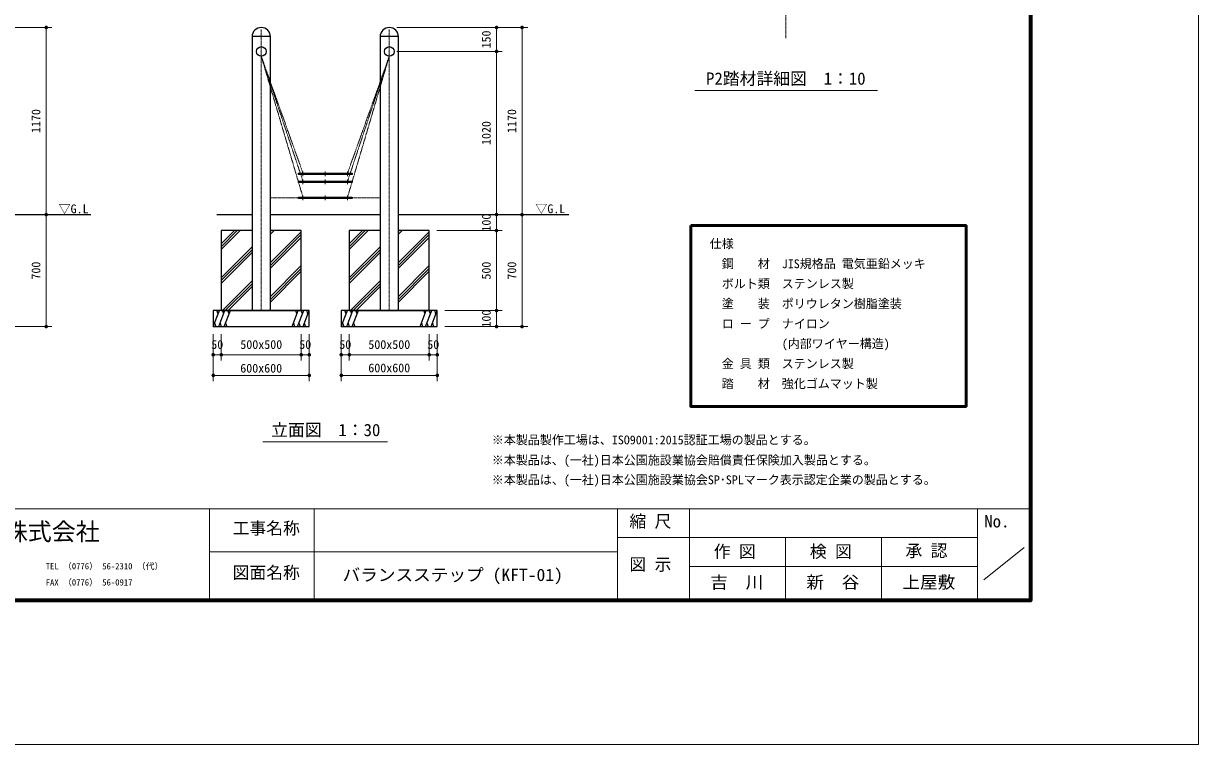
# Model space of a CAD drawing. Units: millimetres at full size, sheet at 1:30, with parts at other scales. Extents: x -600 to 13200, y -450 to 9360.
# Drawn here: x 5857 to 13200, y -450 to 4058 of the extents above; entities that cross this region are included whole.
import ezdxf
from ezdxf.enums import TextEntityAlignment as Align

# ---------------------------------------------------------------- set-up
doc = ezdxf.new("R2010")
doc.units = ezdxf.units.MM
doc.header["$LTSCALE"] = 30
doc.linetypes.add('USER1', pattern=[0.3, 0.2, -0.025, 0.05, -0.025])
doc.layers.add('D-BGD-TXT', color=7, linetype='Continuous')
doc.layers.add('D-DOC\u3000文章(説明、指示、参照事項等)', color=7, linetype='Continuous')
for name, color, linetype, lineweight in [('D-BMK\u3000構造物基準線(中心線等)', 2, 'USER1', 13), ('D-STR-DIM\u3000寸法線、寸法値', 7, 'Continuous', 13), ('D-STR-TXT\u3000文字列', 7, 'Continuous', 13), ('D-STR\u3000構造物外形線', 1, 'Continuous', 25), ('D-TTL', 7, 'Continuous', 70), ('D-TTL-FRAM', 7, 'Continuous', 13), ('D-TTL-FRAM\u3000タイトル枠、凡例図枠', 2, 'Continuous', 50), ('D-TTL-TXT', 7, 'Continuous', 13), ('V-nasSTD', 5, 'Continuous', 13)]:
    doc.layers.add(name, color=color, linetype=linetype, lineweight=lineweight)
doc.styles.add('ＭＳ ゴシック', font='')
doc.styles.get('ＭＳ ゴシック').set_extended_font_data('MS Gothic')

# ---------------------------------------------------------------- blocks, each defined once
blk = doc.blocks.new('filled_dot')
at = {"color": 0, "linetype": 'Continuous', "lineweight": -2, "const_width": 1.25}
blk.add_lwpolyline([(-0.625, 0, 1), (0.625, 0, 1)], format="xyb", close=True, dxfattribs=at)

msp = doc.modelspace()

# ---------------------------------------------------------------- linework, layer by layer
at = {"layer": 'D-BMK\u3000構造物基準線(中心線等)'}
for p, q in [((10621.19, 3965.98), (10621.19, 5484.73)), ((7343.09, 4020.11), (7343.09, 2262.96)), ((8143.09, 4020.11), (8143.09, 2262.96)), ((7603.43, 2972.96), (7343.09, 3852.71)), ((7603.43, 3072.96), (7343.09, 3852.71)), ((7603.43, 2972.96), (7343.09, 3852.71)), ((7603.43, 3122.96), (7343.09, 3852.71)), ((7882.74, 2972.96), (8143.09, 3852.71)), ((7882.74, 3072.96), (8143.09, 3852.71)), ((7882.74, 2972.96), (8143.09, 3852.71)), ((7882.74, 3122.96), (8143.09, 3852.71)), ((7603.43, 3103.45), (7603.43, 3133.45)), ((7743.09, 3103.45), (7743.09, 3133.45)), ((7882.74, 3103.45), (7882.74, 3133.45)), ((7603.43, 3053.45), (7603.43, 3083.45)), ((7743.09, 3053.45), (7743.09, 3083.45)), ((7882.74, 3053.45), (7882.74, 3083.45)), ((7575.93, 2967.96), (7400.24, 2967.96)), ((7603.43, 2953.45), (7603.43, 2983.45)), ((7743.09, 2953.45), (7743.09, 2983.45)), ((7882.74, 2953.45), (7882.74, 2983.45)), ((7910.24, 2967.96), (8085.94, 2967.96))]:
    msp.add_line(p, q, dxfattribs=at)
at = {"layer": 'D-STR-DIM\u3000寸法線、寸法値'}
for p, q in [((5290.06, 4032.96), (6035.22, 4032.96)), ((5999.22, 4032.96), (5999.22, 2862.96)), ((8191.09, 4032.96), (8849.42, 4032.96)), ((8191.09, 4032.96), (9008.81, 4032.96)), ((8813.42, 4032.96), (8813.42, 3882.96)), ((8972.81, 4032.96), (8972.81, 2862.96)), ((8191.09, 3882.96), (8849.42, 3882.96)), ((8191.09, 3882.96), (8849.42, 3882.96)), ((8813.42, 3882.96), (8813.42, 2862.96)), ((5815.77, 2862.96), (6035.22, 2862.96)), ((5815.77, 2862.96), (6035.22, 2862.96)), ((5999.22, 2862.96), (5999.22, 2162.96)), ((8467.67, 2862.96), (8849.42, 2862.96)), ((8467.67, 2862.96), (8849.42, 2862.96)), ((8467.67, 2862.96), (9008.81, 2862.96)), ((8467.67, 2862.96), (9008.81, 2862.96)), ((8813.42, 2862.96), (8813.42, 2762.96)), ((8972.81, 2862.96), (8972.81, 2162.96)), ((8441.09, 2762.96), (8849.42, 2762.96)), ((8441.09, 2762.96), (8849.42, 2762.96)), ((8813.42, 2762.96), (8813.42, 2262.96)), ((8491.09, 2262.96), (8849.42, 2262.96)), ((8491.09, 2262.96), (8849.42, 2262.96)), ((8813.42, 2262.96), (8813.42, 2162.96)), ((5590.06, 2162.96), (6035.22, 2162.96)), ((8491.09, 2162.96), (8849.42, 2162.96)), ((8491.09, 2162.96), (9008.81, 2162.96)), ((7043.09, 2114.96), (7043.09, 1950.66)), ((7043.09, 2114.96), (7043.09, 1821.95)), ((7093.42, 2114.96), (7093.42, 1950.66)), ((7093.42, 2114.96), (7093.42, 1950.66)), ((7593.09, 2114.96), (7593.09, 1950.66)), ((7593.09, 2114.96), (7593.09, 1950.66)), ((7643.09, 2114.96), (7643.09, 1950.66)), ((7643.09, 2114.96), (7643.09, 1821.95)), ((7843.09, 2114.96), (7843.09, 1950.66)), ((7843.09, 2114.96), (7843.09, 1821.95)), ((7893.42, 2114.96), (7893.42, 1950.66)), ((7893.42, 2114.96), (7893.42, 1950.66)), ((8393.09, 2114.96), (8393.09, 1950.66)), ((8393.09, 2114.96), (8393.09, 1950.66)), ((8443.09, 2114.96), (8443.09, 1950.66)), ((8443.09, 2114.96), (8443.09, 1821.95)), ((7043.09, 1986.66), (7093.42, 1986.66)), ((7093.42, 1986.66), (7593.09, 1986.66)), ((7593.09, 1986.66), (7643.09, 1986.66)), ((7843.09, 1986.66), (7893.42, 1986.66)), ((7893.42, 1986.66), (8393.09, 1986.66)), ((8393.09, 1986.66), (8443.09, 1986.66)), ((7043.09, 1857.95), (7643.09, 1857.95)), ((7843.09, 1857.95), (8443.09, 1857.95))]:
    msp.add_line(p, q, dxfattribs=at)
at = {"layer": 'D-STR-TXT\u3000文字列'}
for p, q in [((10053.24, 3639.96), (11194.67, 3639.96)), ((7353.27, 1442.94), (8131.94, 1442.94))]:
    msp.add_line(p, q, dxfattribs=at)
at = {"layer": 'D-STR\u3000構造物外形線'}
for p, q in [((5299.21, 2862.96), (6278.32, 2862.96)), ((7066.51, 2862.96), (7285.94, 2862.96)), ((7400.24, 2862.96), (8085.94, 2862.96)), ((8200.24, 2862.96), (9265.42, 2862.96)), ((7093.09, 2680.23), (7175.82, 2762.96)), ((7093.09, 2662.55), (7193.5, 2762.96)), ((7093.09, 2644.88), (7211.17, 2762.96)), ((7400.24, 2757.57), (7405.63, 2762.96)), ((7400.24, 2739.89), (7423.31, 2762.96)), ((7400.24, 2563.12), (7593.09, 2755.97)), ((7400.24, 2545.44), (7593.09, 2738.29)), ((7400.24, 2527.76), (7593.09, 2720.61)), ((7893.09, 2680.23), (7975.82, 2762.96)), ((7893.09, 2662.55), (7993.5, 2762.96)), ((7893.09, 2644.88), (8011.17, 2762.96)), ((8200.24, 2757.57), (8205.63, 2762.96)), ((8200.24, 2739.89), (8223.31, 2762.96)), ((8200.24, 2563.12), (8393.09, 2755.97)), ((8200.24, 2545.44), (8393.09, 2738.29)), ((8200.24, 2527.76), (8393.09, 2720.61)), ((7093.09, 2468.1), (7285.94, 2660.95)), ((7893.09, 2468.1), (8085.94, 2660.95)), ((7093.09, 2450.42), (7285.94, 2643.27)), ((7093.09, 2432.74), (7285.94, 2625.59)), ((7893.09, 2450.42), (8085.94, 2643.27)), ((7893.09, 2432.74), (8085.94, 2625.59)), ((7400.24, 2350.98), (7593.09, 2543.83)), ((7400.24, 2333.31), (7593.09, 2526.16)), ((7400.24, 2315.63), (7593.09, 2508.48)), ((8200.24, 2350.98), (8393.09, 2543.83)), ((8200.24, 2333.31), (8393.09, 2526.16)), ((8200.24, 2315.63), (8393.09, 2508.48)), ((7100.08, 2262.96), (7285.94, 2448.82)), ((7117.76, 2262.96), (7285.94, 2431.14)), ((7900.08, 2262.96), (8085.94, 2448.82)), ((7917.76, 2262.96), (8085.94, 2431.14)), ((7135.44, 2262.96), (7285.94, 2413.46)), ((7935.44, 2262.96), (8085.94, 2413.46)), ((7043.09, 2162.96), (7081.99, 2262.96)), ((7073.97, 2242.36), (7065.96, 2262.96)), ((7077.4, 2162.96), (7116.3, 2262.96)), ((7108.28, 2242.36), (7100.27, 2262.96)), ((7111.7, 2162.96), (7150.6, 2262.96)), ((7142.59, 2242.36), (7134.57, 2262.96)), ((7535.57, 2162.96), (7574.47, 2262.96)), ((7566.46, 2242.36), (7558.45, 2262.96)), ((7569.88, 2162.96), (7608.78, 2262.96)), ((7600.77, 2242.36), (7592.75, 2262.96)), ((7604.19, 2162.96), (7643.09, 2262.96)), ((7635.07, 2242.36), (7627.06, 2262.96)), ((7843.09, 2162.96), (7881.99, 2262.96)), ((7873.97, 2242.36), (7865.96, 2262.96)), ((7877.4, 2162.96), (7916.3, 2262.96)), ((7908.28, 2242.36), (7900.27, 2262.96)), ((7911.7, 2162.96), (7950.6, 2262.96)), ((7942.59, 2242.36), (7934.57, 2262.96)), ((8335.57, 2162.96), (8374.47, 2262.96)), ((8366.46, 2242.36), (8358.45, 2262.96)), ((8369.88, 2162.96), (8408.78, 2262.96)), ((8400.77, 2242.36), (8392.75, 2262.96)), ((8404.19, 2162.96), (8443.09, 2262.96)), ((8435.07, 2242.36), (8427.06, 2262.96)), ((7051.1, 2183.56), (7059.12, 2162.96)), ((7085.41, 2183.56), (7093.42, 2162.96)), ((7119.72, 2183.56), (7127.73, 2162.96)), ((7543.59, 2183.56), (7551.6, 2162.96)), ((7577.9, 2183.56), (7585.91, 2162.96)), ((7612.2, 2183.56), (7620.22, 2162.96)), ((7851.1, 2183.56), (7859.12, 2162.96)), ((7885.41, 2183.56), (7893.42, 2162.96)), ((7919.72, 2183.56), (7927.73, 2162.96)), ((8343.59, 2183.56), (8351.6, 2162.96)), ((8377.9, 2183.56), (8385.91, 2162.96)), ((8412.2, 2183.56), (8420.22, 2162.96))]:
    msp.add_line(p, q, dxfattribs=at)
for points in [[(7400.24, 2262.96), (7400.24, 3975.81), (7285.94, 3975.81), (7285.94, 2262.96)], [(8200.24, 2262.96), (8200.24, 3975.81), (8085.94, 3975.81), (8085.94, 2262.96)], [(7285.94, 2762.96), (7093.09, 2762.96), (7093.09, 2262.96), (7593.09, 2262.96), (7593.09, 2762.96), (7400.24, 2762.96)], [(8085.94, 2762.96), (7893.09, 2762.96), (7893.09, 2262.96), (8393.09, 2262.96), (8393.09, 2762.96), (8200.24, 2762.96)]]:
    msp.add_lwpolyline(points, dxfattribs=at)
for points in [[(7575.93, 3122.96), (7910.24, 3122.96), (7910.24, 3112.96), (7575.93, 3112.96)], [(7575.93, 3072.96), (7910.24, 3072.96), (7910.24, 3062.96), (7575.93, 3062.96)], [(7575.93, 2972.96), (7910.24, 2972.96), (7910.24, 2962.96), (7575.93, 2962.96)], [(7043.09, 2162.96), (7643.09, 2162.96), (7643.09, 2262.96), (7043.09, 2262.96)], [(7843.09, 2162.96), (8443.09, 2162.96), (8443.09, 2262.96), (7843.09, 2262.96)]]:
    msp.add_lwpolyline(points, close=True, dxfattribs=at)
for centre in [(7343.09, 3882.96), (8143.09, 3882.96)]:
    msp.add_circle(centre, 30.25, dxfattribs=at)
for centre in [(7343.09, 3975.81), (8143.09, 3975.81)]:
    msp.add_arc(centre, 57.15, 0, 180, dxfattribs=at)
at = {"layer": 'D-TTL'}
msp.add_lwpolyline([(450, 450), (450, 8460), (12150, 8460), (12150, 450)], close=True, dxfattribs=at)
at = {"layer": 'D-TTL-FRAM'}
for p, q in [((450, 1023.66), (12150, 1023.66)), ((9568.84, 1023.66), (9568.84, 450)), ((10018.84, 1023.66), (10018.84, 450)), ((11818.84, 1023.66), (11818.84, 450)), ((10018.84, 843.66), (9568.84, 843.66)), ((10018.84, 843.66), (11818.84, 843.66)), ((10618.84, 450), (10618.84, 843.66)), ((11218.84, 843.66), (11218.84, 450)), ((9568.84, 753.66), (7018.84, 753.66)), ((11857.99, 580.41), (12109.99, 782.01)), ((11818.84, 663.66), (10018.84, 663.66))]:
    msp.add_line(p, q, dxfattribs=at)
at = {"layer": 'D-TTL-FRAM\u3000タイトル枠、凡例図枠'}
msp.add_lwpolyline([(10027.27, 2794.89), (11747.66, 2794.89), (11747.66, 1664.32), (10027.27, 1664.32)], close=True, dxfattribs=at)
at = {"layer": 'D-TTL-TXT'}
for p, q in [((7018.84, 1023.66), (7018.84, 450)), ((7673.94, 450), (7673.94, 1023.66))]:
    msp.add_line(p, q, dxfattribs=at)
at = {"layer": 'V-nasSTD'}
msp.add_lwpolyline([(-600, -450), (-600, 9360), (13200, 9360), (13200, -450)], close=True, dxfattribs=at)

# ---------------------------------------------------------------- block references
at = {"layer": 'D-STR-DIM\u3000寸法線、寸法値', "xscale": 9, "yscale": 9}
for p, rotation in [((5999.22, 4032.96), 270), ((8813.42, 4032.96), 270), ((8972.81, 4032.96), 270), ((8813.42, 3882.96), 270), ((8813.42, 3882.96), 90), ((5999.22, 2862.96), 90), ((5999.22, 2862.96), 270), ((8813.42, 2862.96), 90), ((8813.42, 2862.96), 270), ((8972.81, 2862.96), 90), ((8972.81, 2862.96), 270), ((8813.42, 2762.96), 90), ((8813.42, 2762.96), 270), ((8813.42, 2262.96), 90), ((8813.42, 2262.96), 270), ((5999.22, 2162.96), 90), ((8813.42, 2162.96), 90), ((8972.81, 2162.96), 90), ((7093.42, 1986.66), 180), ((7593.09, 1986.66), 180), ((7643.09, 1986.66), 180), ((7893.42, 1986.66), 180), ((8393.09, 1986.66), 180), ((8443.09, 1986.66), 180), ((7643.09, 1857.95), 180), ((8443.09, 1857.95), 180)]:
    msp.add_blockref('filled_dot', p, dxfattribs=dict(at, rotation=rotation))
for p in [(7043.09, 1986.66), (7093.42, 1986.66), (7593.09, 1986.66), (7843.09, 1986.66), (7893.42, 1986.66), (8393.09, 1986.66), (7043.09, 1857.95), (7843.09, 1857.95)]:
    msp.add_blockref('filled_dot', p, dxfattribs=at)

# ---------------------------------------------------------------- texts
at = {"layer": 'D-BGD-TXT', "style": 'ＭＳ ゴシック', "width": 1.05}
for s, p in [('バランスステップ (KFT-01)', (7851.35, 549.1)), ('吉\u3000川', (10149.44, 503.18)), ('新\u3000谷', (10749.44, 503.18)), ('上屋敷', (11349.44, 503.18))]:
    msp.add_text(s, height=76.98, dxfattribs=at).set_placement(p, align=Align.BOTTOM_LEFT)
at = {"layer": 'D-DOC\u3000文章(説明、指示、参照事項等)', "style": 'ＭＳ ゴシック'}
for s, p in [('仕様', (10145.87, 2636.62)), ('\u3000鋼\u3000\u3000材\u3000JIS規格品 電気亜鉛メッキ', (10145.87, 2511.62)), ('\u3000ボルト類\u3000ステンレス製', (10145.87, 2386.62)), ('\u3000塗\u3000\u3000装\u3000ポリウレタン樹脂塗装', (10145.87, 2261.62)), ('\u3000ロ ー プ\u3000ナイロン', (10145.87, 2136.62)), ('\u3000\u3000\u3000\u3000\u3000\u3000(内部ワイヤー構造)', (10145.87, 2011.62)), ('\u3000金 具 類\u3000ステンレス製', (10145.87, 1886.62)), ('\u3000踏\u3000\u3000材\u3000強化ゴムマット製', (10145.87, 1761.62)), ('※本製品製作工場は、ISO9001:2015認証工場の製品とする。', (8783.84, 1410.2)), ('※本製品は、(一社)日本公園施設業協会賠償責任保険加入製品とする。', (8783.84, 1283.83)), ('※本製品は、(一社)日本公園施設業協会SP･SPLマーク表示認定企業の製品とする。', (8783.84, 1160.97))]:
    msp.add_text(s, height=54.99, dxfattribs=at).set_placement(p, align=Align.BOTTOM_LEFT)
at = {"layer": 'D-STR-DIM\u3000寸法線、寸法値', "style": 'ＭＳ ゴシック'}
for s, p in [('150', (8749.29, 3957.96)), ('1170', (5935.09, 3447.96)), ('1170', (8908.68, 3447.96)), ('1020', (8749.29, 3372.96)), ('100', (8749.29, 2812.96)), ('700', (5935.09, 2512.96)), ('500', (8749.29, 2512.96)), ('700', (8908.68, 2512.96)), ('100', (8749.29, 2212.96))]:
    msp.add_text(s, height=54.99, rotation=90, dxfattribs=at).set_placement(p, align=Align.MIDDLE_CENTER)
for s, p in [('50', (7068.26, 2050.8)), ('500x500', (7343.26, 2050.8)), ('50', (7618.09, 2050.8)), ('50', (7868.26, 2050.8)), ('500x500', (8143.26, 2050.8)), ('50', (8418.09, 2050.8)), ('600x600', (7342.88, 1902.81)), ('600x600', (8143.07, 1904.59))]:
    msp.add_text(s, height=54.99, dxfattribs=at).set_placement(p, align=Align.MIDDLE_CENTER)
at = {"layer": 'D-STR-TXT\u3000文字列', "style": 'ＭＳ ゴシック'}
for s, height, p in [('P2踏材詳細図\u30001：10', 76.98, (10621.19, 3713.46)), ('▽G.L', 54.99, (6170.14, 2898.82)), ('▽G.L', 54.99, (9149.46, 2899.59)), ('立面図\u30001：30', 76.98, (7746.29, 1516.44))]:
    msp.add_text(s, height=height, dxfattribs=at).set_placement(p, align=Align.MIDDLE_CENTER)
at = {"layer": 'D-TTL-TXT', "style": 'ＭＳ ゴシック'}
for s, height, p in [('縮 尺', 76.98, (9643.7, 883.97)), ('No.', 76.98, (11861.45, 883.97)), ('上屋敷工業株式会社', 110, (4983.4, 793.23)), ('工事名称', 76.98, (7164.24, 840.91)), ('承 認', 76.98, (11368.7, 700.17)), ('作 図', 76.98, (10170.93, 695.67)), ('検 図', 76.98, (10771.35, 695.67)), ('TEL （0776） 56-2310 （代）', 39.59, (5996.4, 632.97)), ('図面名称', 76.98, (7164.24, 563.1)), ('図 示', 76.98, (9643.7, 614.62)), ('FAX （0776） 56-0917', 39.59, (5996.4, 532.22))]:
    msp.add_text(s, height=height, dxfattribs=at).set_placement(p, align=Align.BOTTOM_LEFT)

doc.saveas('drawing.dxf')
